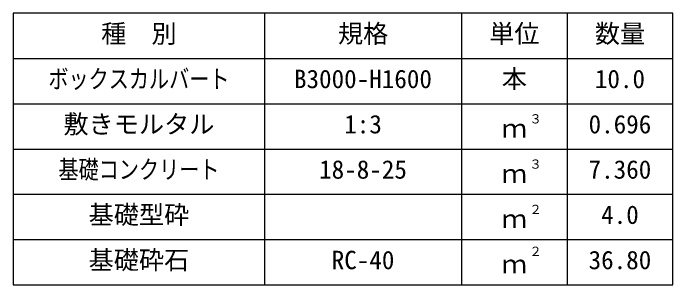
# Model space of a CAD drawing. Units: millimetres, scale not verified. Extents: x -100800 to 100800, y -35640 to 35640.
# Drawn here: x 11492 to 15427, y -14251 to -12631 of the extents above; entities that cross this region are included whole.
import ezdxf
from ezdxf.enums import TextEntityAlignment as Align

# ---------------------------------------------------------------- set-up
doc = ezdxf.new("R2010")
doc.units = ezdxf.units.MM
doc.header["$LTSCALE"] = 120
for name, color, linetype, lineweight in [('0-3_HYO', 3, 'Continuous', 25), ('0-4_HYO2', 4, 'Continuous', 25), ('0-7_TXT', 7, 'Continuous', 25)]:
    doc.layers.add(name, color=color, linetype=linetype, lineweight=lineweight)
doc.styles.add('ＭＳ ゴシック', font='')
doc.styles.get('ＭＳ ゴシック').set_extended_font_data('MS Gothic')

msp = doc.modelspace()

# ---------------------------------------------------------------- linework, layer by layer
at = {"layer": '0-3_HYO'}
for p, q in [((12991.6, -12631.4), (12991.6, -14251.4)), ((14166.6, -12631.4), (14166.6, -14251.4)), ((14796.6, -12631.4), (14796.6, -14251.4)), ((11491.6, -12901.4), (15426.6, -12901.4))]:
    msp.add_line(p, q, dxfattribs=at)
msp.add_lwpolyline([(11491.6, -14251.4), (15426.6, -14251.4), (15426.6, -12631.4), (11491.6, -12631.4)], close=True, dxfattribs=at)
at = {"layer": '0-4_HYO2'}
for p, q in [((11491.6, -13171.4), (15426.6, -13171.4)), ((11491.6, -13441.4), (15426.6, -13441.4)), ((11491.6, -13711.4), (15426.6, -13711.4)), ((11491.6, -13981.4), (15426.6, -13981.4))]:
    msp.add_line(p, q, dxfattribs=at)

# ---------------------------------------------------------------- texts
at = {"layer": '0-7_TXT', "style": 'ＭＳ ゴシック'}
for s, height, p in [('種\u3000別', 110, (12016.6, -12841.4)), ('規格', 110, (13429.1, -12841.4)), ('単位', 110, (14331.6, -12841.4)), ('数量', 110, (14961.6, -12841.4)), ('B3000-H1600', 110, (13166.6, -13111.4)), ('本', 110, (14406.6, -13111.4)), ('10.0', 110, (14961.6, -13111.4)), ('敷きモルタル', 110, (11791.6, -13381.4)), ('1:3', 110, (13466.6, -13381.4)), ('３', 55, (14570.5, -13305.5)), ('0.696', 110, (14924.1, -13381.4)), ('ｍ', 110, (14406.6, -13406.4)), ('18-8-25', 110, (13316.6, -13651.4)), ('３', 55, (14570.5, -13575.5)), ('7.360', 110, (14924.1, -13651.4)), ('ｍ', 110, (14406.6, -13676.4)), ('基礎型砕', 110, (11941.6, -13921.4)), ('２', 55, (14570.5, -13845.5)), ('4.0', 110, (14999.1, -13921.4)), ('ｍ', 110, (14406.6, -13946.4)), ('基礎砕石', 110, (11941.6, -14191.4)), ('RC-40', 110, (13391.6, -14191.4)), ('２', 55, (14570.5, -14095.5)), ('36.80', 110, (14924.1, -14191.4)), ('ｍ', 110, (14406.6, -14216.4))]:
    msp.add_text(s, height=height, dxfattribs=at).set_placement(p, align=Align.BOTTOM_LEFT)
at = {"layer": '0-7_TXT', "style": 'ＭＳ ゴシック', "width": 0.8}
for s, p in [('ボックスカルバート', (11701.6, -13111.4)), ('基礎コンクリート', (11761.6, -13651.4))]:
    msp.add_text(s, height=110, dxfattribs=at).set_placement(p, align=Align.BOTTOM_LEFT)

doc.saveas('drawing.dxf')
